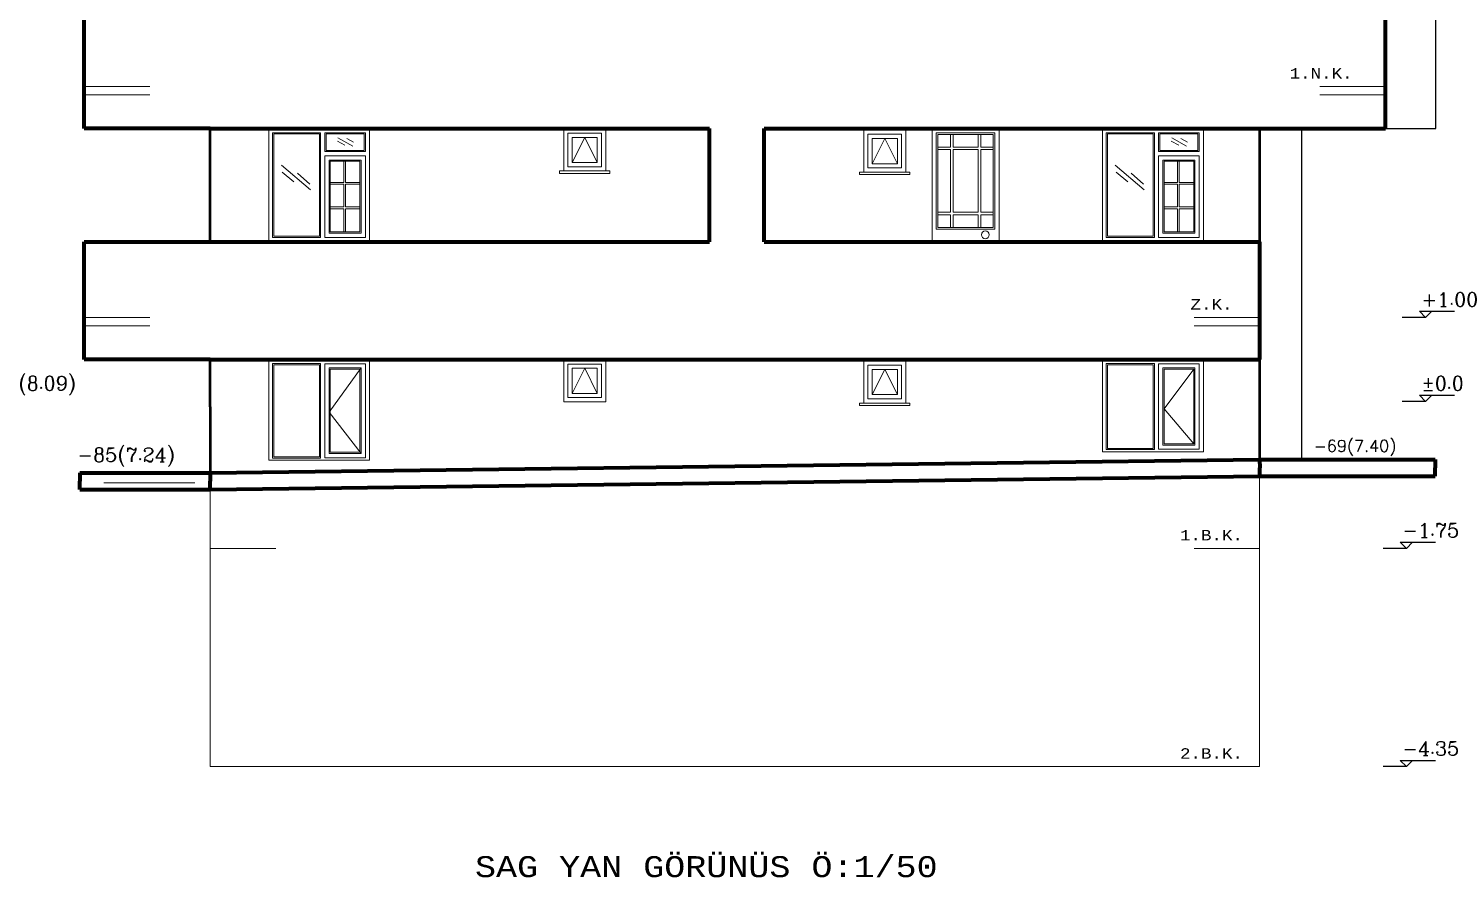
# Model space of a CAD drawing. Header units: millimetres. Extents: x 35860 to 71103, y -11298 to -8385.
# Drawn here: x 59747 to 61447, y -11130 to -10119 of the extents above; entities that cross this region are included whole.
import ezdxf
from ezdxf.enums import TextEntityAlignment as Align

# ---------------------------------------------------------------- set-up
doc = ezdxf.new("R2010")
doc.units = ezdxf.units.MM
doc.header["$MEASUREMENT"] = 0
doc.layers.get('0').update_dxf_attribs({"lineweight": 15})
for name, color, linetype, lineweight in [('03_Yazı', 1, 'Continuous', 30), ('05', 4, 'Continuous', 50), ('07', 3, 'Continuous', 70)]:
    doc.layers.add(name, color=color, linetype=linetype, lineweight=lineweight)
doc.layers.add('1', color=1, linetype='Continuous')
doc.layers.add('RAK', color=110, linetype='Continuous')
doc.styles.add('C', font='')
doc.styles.add('ROMANC', font='romanc', dxfattribs={"height": 0.11})
doc.styles.get('C').set_extended_font_data('Courier New Tur')

msp = doc.modelspace()

# ---------------------------------------------------------------- linework, layer by layer
for p, q in [((59813.2, -10188.4), (59891.4, -10188.4)), ((59813.2, -10198.4), (59891.4, -10198.4)), ((61285.4, -10188.4), (61363.5, -10188.4)), ((61285.4, -10198.4), (61363.5, -10198.4)), ((60033.2, -10373.4), (60033.2, -10238.4)), ((60033.2, -10373.4), (60033.2, -10238.4)), ((60033.2, -10373), (60033.2, -10238.4)), ((60033.2, -10238.4), (60153.2, -10238.4)), ((60037.5, -10296.4), (60037.5, -10243.4)), ((60037.5, -10296.4), (60037.5, -10243.4)), ((60037.5, -10296.4), (60037.5, -10243.4)), ((60037.5, -10243.4), (60094.8, -10243.4)), ((60039, -10291.4), (60039, -10244.9)), ((60039, -10291.4), (60039, -10244.9)), ((60039, -10244.9), (60093.3, -10244.9)), ((60039, -10291.4), (60039, -10244.9)), ((60053.2, -10238.4), (60153.2, -10238.4)), ((60053.2, -10238.4), (60153.2, -10238.4)), ((60057.5, -10243.4), (60094.8, -10243.4)), ((60057.5, -10243.4), (60094.8, -10243.4)), ((60059, -10244.9), (60093.3, -10244.9)), ((60059, -10244.9), (60093.3, -10244.9)), ((60093.3, -10288.9), (60093.3, -10244.9)), ((60093.3, -10288.9), (60093.3, -10244.9)), ((60093.3, -10288.9), (60093.3, -10244.9)), ((60094.8, -10293.9), (60094.8, -10243.4)), ((60094.8, -10293.9), (60094.8, -10243.4)), ((60094.8, -10293.9), (60094.8, -10243.4)), ((60099.8, -10243.4), (60099.8, -10265.9)), ((60099.8, -10243.4), (60148.2, -10243.4)), ((60099.8, -10243.4), (60099.8, -10265.9)), ((60099.8, -10243.4), (60148.2, -10243.4)), ((60099.8, -10243.4), (60099.8, -10265.9)), ((60099.8, -10243.4), (60148.2, -10243.4)), ((60101.3, -10244.9), (60101.3, -10264.4)), ((60101.3, -10244.9), (60146.7, -10244.9)), ((60101.3, -10244.9), (60101.3, -10264.4)), ((60101.3, -10244.9), (60146.7, -10244.9)), ((60101.3, -10244.9), (60101.3, -10264.4)), ((60101.3, -10244.9), (60146.7, -10244.9)), ((60133.2, -10259.5), (60115.5, -10249.5)), ((60134.1, -10254.6), (60126.2, -10250.3)), ((60146.7, -10244.9), (60146.7, -10264.4)), ((60146.7, -10244.9), (60146.7, -10264.4)), ((60146.7, -10244.9), (60146.7, -10264.4)), ((60148.2, -10243.4), (60148.2, -10265.9)), ((60148.2, -10243.4), (60148.2, -10265.9)), ((60148.2, -10243.4), (60148.2, -10265.9)), ((60153.2, -10238.4), (60153.2, -10373.4)), ((60153.2, -10238.4), (60153.2, -10370.9)), ((60153.2, -10373.4), (60153.2, -10238.4)), ((60153.2, -10238.4), (60153.2, -10373.4)), ((60153.2, -10238.4), (60153.2, -10370.9)), ((60153.2, -10373.4), (60153.2, -10238.4)), ((60153.2, -10238.4), (60153.2, -10373.4)), ((60153.2, -10238.4), (60153.2, -10370.9)), ((60153.2, -10373.4), (60153.2, -10238.4)), ((60409.4, -10248.9), (60394.4, -10278.9)), ((60424.4, -10278.9), (60409.4, -10248.9)), ((60766.9, -10250.3), (60751.9, -10280.3)), ((60781.9, -10280.3), (60766.9, -10250.3)), ((60823.2, -10373.4), (60823.2, -10238.4)), ((60823.2, -10373.4), (60823.2, -10238.4)), ((60823.2, -10373), (60823.2, -10238.4)), ((60823.2, -10238.4), (60823.2, -10373.4)), ((60823.2, -10238.4), (60823.2, -10373.4)), ((60823.2, -10238.4), (60823.2, -10373.4)), ((60903.2, -10238.4), (60823.2, -10238.4)), ((60903.2, -10238.4), (60823.2, -10238.4)), ((60903.2, -10238.4), (60823.2, -10238.4)), ((60828.2, -10243.4), (60828.2, -10358.2)), ((60898.2, -10243.4), (60828.2, -10243.4)), ((60828.2, -10243.4), (60828.2, -10358.2)), ((60898.2, -10243.4), (60828.2, -10243.4)), ((60828.2, -10243.4), (60828.2, -10358.2)), ((60898.2, -10243.4), (60828.2, -10243.4)), ((60830.2, -10245.4), (60830.2, -10356.2)), ((60896.2, -10245.4), (60830.2, -10245.4)), ((60830.2, -10245.4), (60830.2, -10356.2)), ((60896.2, -10245.4), (60830.2, -10245.4)), ((60830.2, -10245.4), (60830.2, -10356.2)), ((60896.2, -10245.4), (60830.2, -10245.4)), ((60845.2, -10245.4), (60845.2, -10260.4)), ((60845.2, -10245.4), (60845.2, -10260.4)), ((60845.2, -10245.4), (60845.2, -10260.4)), ((60848.2, -10245.4), (60848.2, -10260.4)), ((60848.2, -10245.4), (60848.2, -10260.4)), ((60848.2, -10245.4), (60848.2, -10260.4)), ((60878.2, -10245.4), (60878.2, -10260.4)), ((60878.2, -10245.4), (60878.2, -10260.4)), ((60878.2, -10245.4), (60878.2, -10260.4)), ((60881.2, -10245.4), (60881.2, -10260.4)), ((60881.2, -10245.4), (60881.2, -10260.4)), ((60881.2, -10245.4), (60881.2, -10260.4)), ((60896.2, -10245.4), (60896.2, -10356.2)), ((60896.2, -10245.4), (60896.2, -10356.2)), ((60896.2, -10245.4), (60896.2, -10356.2)), ((60898.2, -10243.4), (60898.2, -10358.2)), ((60898.2, -10243.4), (60898.2, -10358.2)), ((60898.2, -10243.4), (60898.2, -10358.2)), ((60903.2, -10238.4), (60903.2, -10373.4)), ((61026.5, -10373.4), (61026.5, -10238.4)), ((61026.5, -10373.4), (61026.5, -10238.4)), ((61026.5, -10373), (61026.5, -10238.4)), ((61026.5, -10238.4), (61146.5, -10238.4)), ((61030.8, -10296.4), (61030.8, -10243.4)), ((61030.8, -10296.4), (61030.8, -10243.4)), ((61030.8, -10296.4), (61030.8, -10243.4)), ((61030.8, -10243.4), (61088.1, -10243.4)), ((61032.3, -10291.4), (61032.3, -10244.9)), ((61032.3, -10291.4), (61032.3, -10244.9)), ((61032.3, -10244.9), (61086.6, -10244.9)), ((61032.3, -10291.4), (61032.3, -10244.9)), ((61046.5, -10238.4), (61146.5, -10238.4)), ((61046.5, -10238.4), (61146.5, -10238.4)), ((61050.8, -10243.4), (61088.1, -10243.4)), ((61050.8, -10243.4), (61088.1, -10243.4)), ((61052.3, -10244.9), (61086.6, -10244.9)), ((61052.3, -10244.9), (61086.6, -10244.9)), ((61086.6, -10288.9), (61086.6, -10244.9)), ((61086.6, -10288.9), (61086.6, -10244.9)), ((61086.6, -10288.9), (61086.6, -10244.9)), ((61088.1, -10293.9), (61088.1, -10243.4)), ((61088.1, -10293.9), (61088.1, -10243.4)), ((61088.1, -10293.9), (61088.1, -10243.4)), ((61093.1, -10243.4), (61093.1, -10265.9)), ((61093.1, -10243.4), (61141.5, -10243.4)), ((61093.1, -10243.4), (61093.1, -10265.9)), ((61093.1, -10243.4), (61141.5, -10243.4)), ((61093.1, -10243.4), (61093.1, -10265.9)), ((61093.1, -10243.4), (61141.5, -10243.4)), ((61094.6, -10244.9), (61094.6, -10264.4)), ((61094.6, -10244.9), (61140, -10244.9)), ((61094.6, -10244.9), (61094.6, -10264.4)), ((61094.6, -10244.9), (61140, -10244.9)), ((61094.6, -10244.9), (61094.6, -10264.4)), ((61094.6, -10244.9), (61140, -10244.9)), ((61126.5, -10259.5), (61108.8, -10249.5)), ((61127.5, -10254.6), (61119.5, -10250.3)), ((61140, -10244.9), (61140, -10264.4)), ((61140, -10244.9), (61140, -10264.4)), ((61140, -10244.9), (61140, -10264.4)), ((61141.5, -10243.4), (61141.5, -10265.9)), ((61141.5, -10243.4), (61141.5, -10265.9)), ((61141.5, -10243.4), (61141.5, -10265.9)), ((61146.5, -10238.4), (61146.5, -10373.4)), ((61146.5, -10238.4), (61146.5, -10370.9)), ((61146.5, -10373.4), (61146.5, -10238.4)), ((61146.5, -10238.4), (61146.5, -10373.4)), ((61146.5, -10238.4), (61146.5, -10370.9)), ((61146.5, -10373.4), (61146.5, -10238.4)), ((61146.5, -10238.4), (61146.5, -10373.4)), ((61146.5, -10238.4), (61146.5, -10370.9)), ((61146.5, -10373.4), (61146.5, -10238.4)), ((60148.2, -10265.9), (60099.8, -10265.9)), ((60148.2, -10265.9), (60099.8, -10265.9)), ((60148.2, -10265.9), (60099.8, -10265.9)), ((60146.7, -10264.4), (60101.3, -10264.4)), ((60146.7, -10264.4), (60101.3, -10264.4)), ((60146.7, -10264.4), (60101.3, -10264.4)), ((60123.7, -10258.3), (60114.8, -10253.4)), ((60845.2, -10260.4), (60830.2, -10260.4)), ((60845.2, -10260.4), (60830.2, -10260.4)), ((60845.2, -10260.4), (60830.2, -10260.4)), ((60845.2, -10263.4), (60830.2, -10263.4)), ((60845.2, -10263.4), (60830.2, -10263.4)), ((60845.2, -10263.4), (60830.2, -10263.4)), ((60845.2, -10263.4), (60845.2, -10338.2)), ((60845.2, -10263.4), (60845.2, -10338.2)), ((60845.2, -10263.4), (60845.2, -10338.2)), ((60878.2, -10260.4), (60848.2, -10260.4)), ((60878.2, -10260.4), (60848.2, -10260.4)), ((60878.2, -10260.4), (60848.2, -10260.4)), ((60848.2, -10263.4), (60848.2, -10338.2)), ((60878.2, -10263.4), (60848.2, -10263.4)), ((60848.2, -10263.4), (60848.2, -10338.2)), ((60878.2, -10263.4), (60848.2, -10263.4)), ((60848.2, -10263.4), (60848.2, -10338.2)), ((60878.2, -10263.4), (60848.2, -10263.4)), ((60878.2, -10263.4), (60878.2, -10338.2)), ((60878.2, -10263.4), (60878.2, -10338.2)), ((60878.2, -10263.4), (60878.2, -10338.2)), ((60896.2, -10260.4), (60881.2, -10260.4)), ((60896.2, -10260.4), (60881.2, -10260.4)), ((60896.2, -10260.4), (60881.2, -10260.4)), ((60881.2, -10263.4), (60881.2, -10338.2)), ((60896.2, -10263.4), (60881.2, -10263.4)), ((60881.2, -10263.4), (60881.2, -10338.2)), ((60896.2, -10263.4), (60881.2, -10263.4)), ((60881.2, -10263.4), (60881.2, -10338.2)), ((60896.2, -10263.4), (60881.2, -10263.4)), ((61141.5, -10265.9), (61093.1, -10265.9)), ((61141.5, -10265.9), (61093.1, -10265.9)), ((61141.5, -10265.9), (61093.1, -10265.9)), ((61140, -10264.4), (61094.6, -10264.4)), ((61140, -10264.4), (61094.6, -10264.4)), ((61140, -10264.4), (61094.6, -10264.4)), ((61117.1, -10258.3), (61108.1, -10253.4)), ((60037.5, -10368), (60037.5, -10283.4)), ((60037.5, -10368), (60037.5, -10283.4)), ((60037.5, -10368), (60037.5, -10283.4)), ((60039, -10366.5), (60039, -10284.9)), ((60039, -10366.5), (60039, -10284.9)), ((60039, -10366.5), (60039, -10284.9)), ((60082.6, -10311.5), (60048.2, -10282.2)), ((60093.3, -10366.5), (60093.3, -10272.4)), ((60093.3, -10366.5), (60093.3, -10272.4)), ((60093.3, -10366.5), (60093.3, -10272.4)), ((60094.8, -10368), (60094.8, -10270.9)), ((60094.8, -10368), (60094.8, -10270.9)), ((60094.8, -10368), (60094.8, -10270.9)), ((60099.8, -10270.9), (60099.8, -10368)), ((60099.8, -10270.9), (60148.2, -10270.9)), ((60099.8, -10270.9), (60099.8, -10368)), ((60099.8, -10270.9), (60148.2, -10270.9)), ((60099.8, -10270.9), (60099.8, -10368)), ((60099.8, -10270.9), (60148.2, -10270.9)), ((60104.8, -10363), (60104.8, -10275.9)), ((60104.8, -10275.9), (60143.2, -10275.9)), ((60104.8, -10363), (60104.8, -10275.9)), ((60104.8, -10275.9), (60143.2, -10275.9)), ((60104.8, -10363), (60104.8, -10275.9)), ((60104.8, -10275.9), (60143.2, -10275.9)), ((60106.3, -10361.5), (60106.3, -10277.4)), ((60106.3, -10277.4), (60141.7, -10277.4)), ((60106.3, -10361.5), (60106.3, -10277.4)), ((60106.3, -10277.4), (60141.7, -10277.4)), ((60106.3, -10361.5), (60106.3, -10277.4)), ((60106.3, -10277.4), (60141.7, -10277.4)), ((60122.3, -10277.4), (60122.3, -10302.6)), ((60122.3, -10277.4), (60122.3, -10302.6)), ((60122.3, -10277.4), (60122.3, -10302.6)), ((60124.3, -10277.4), (60124.3, -10302.6)), ((60124.3, -10277.4), (60124.3, -10302.6)), ((60124.3, -10277.4), (60124.3, -10302.6)), ((60141.7, -10277.4), (60141.7, -10361.5)), ((60141.7, -10277.4), (60141.7, -10361.5)), ((60141.7, -10277.4), (60141.7, -10361.5)), ((60143.2, -10275.9), (60143.2, -10363)), ((60143.2, -10275.9), (60143.2, -10363)), ((60143.2, -10275.9), (60143.2, -10363)), ((60148.2, -10270.9), (60148.2, -10368)), ((60148.2, -10270.9), (60148.2, -10368)), ((60148.2, -10270.9), (60148.2, -10368)), ((61030.8, -10368), (61030.8, -10283.4)), ((61030.8, -10368), (61030.8, -10283.4)), ((61030.8, -10368), (61030.8, -10283.4)), ((61032.3, -10366.5), (61032.3, -10284.9)), ((61032.3, -10366.5), (61032.3, -10284.9)), ((61032.3, -10366.5), (61032.3, -10284.9)), ((61075.9, -10311.5), (61041.5, -10282.2)), ((61086.6, -10366.5), (61086.6, -10272.4)), ((61086.6, -10366.5), (61086.6, -10272.4)), ((61086.6, -10366.5), (61086.6, -10272.4)), ((61088.1, -10368), (61088.1, -10270.9)), ((61088.1, -10368), (61088.1, -10270.9)), ((61088.1, -10368), (61088.1, -10270.9)), ((61093.1, -10270.9), (61093.1, -10368)), ((61093.1, -10270.9), (61141.5, -10270.9)), ((61093.1, -10270.9), (61093.1, -10368)), ((61093.1, -10270.9), (61141.5, -10270.9)), ((61093.1, -10270.9), (61093.1, -10368)), ((61093.1, -10270.9), (61141.5, -10270.9)), ((61098.1, -10363), (61098.1, -10275.9)), ((61098.1, -10275.9), (61136.5, -10275.9)), ((61098.1, -10363), (61098.1, -10275.9)), ((61098.1, -10275.9), (61136.5, -10275.9)), ((61098.1, -10363), (61098.1, -10275.9)), ((61098.1, -10275.9), (61136.5, -10275.9)), ((61099.6, -10361.5), (61099.6, -10277.4)), ((61099.6, -10277.4), (61135, -10277.4)), ((61099.6, -10361.5), (61099.6, -10277.4)), ((61099.6, -10277.4), (61135, -10277.4)), ((61099.6, -10361.5), (61099.6, -10277.4)), ((61099.6, -10277.4), (61135, -10277.4)), ((61115.6, -10277.4), (61115.6, -10302.6)), ((61115.6, -10277.4), (61115.6, -10302.6)), ((61115.6, -10277.4), (61115.6, -10302.6)), ((61117.6, -10277.4), (61117.6, -10302.6)), ((61117.6, -10277.4), (61117.6, -10302.6)), ((61117.6, -10277.4), (61117.6, -10302.6)), ((61135, -10277.4), (61135, -10361.5)), ((61135, -10277.4), (61135, -10361.5)), ((61135, -10277.4), (61135, -10361.5)), ((61136.5, -10275.9), (61136.5, -10363)), ((61136.5, -10275.9), (61136.5, -10363)), ((61136.5, -10275.9), (61136.5, -10363)), ((61141.5, -10270.9), (61141.5, -10368)), ((61141.5, -10270.9), (61141.5, -10368)), ((61141.5, -10270.9), (61141.5, -10368)), ((60062.9, -10301.8), (60049.1, -10290.2)), ((60081.8, -10304.8), (60067.3, -10291.4)), ((60379.4, -10291.9), (60379.4, -10288.9)), ((60379.4, -10288.9), (60384.4, -10288.9)), ((60439.4, -10291.9), (60379.4, -10291.9)), ((60434.4, -10288.9), (60439.4, -10288.9)), ((60439.4, -10288.9), (60439.4, -10291.9)), ((60736.9, -10293.3), (60736.9, -10290.3)), ((60736.9, -10290.3), (60741.9, -10290.3)), ((60796.9, -10293.3), (60736.9, -10293.3)), ((60791.9, -10290.3), (60796.9, -10290.3)), ((60796.9, -10290.3), (60796.9, -10293.3)), ((61056.3, -10301.8), (61042.5, -10290.2)), ((61075.2, -10304.8), (61060.6, -10291.4)), ((60106.3, -10302.6), (60122.3, -10302.6)), ((60106.3, -10302.6), (60122.3, -10302.6)), ((60106.3, -10302.6), (60122.3, -10302.6)), ((60106.3, -10304.6), (60122.3, -10304.6)), ((60106.3, -10304.6), (60122.3, -10304.6)), ((60106.3, -10304.6), (60122.3, -10304.6)), ((60122.3, -10304.6), (60122.3, -10331.7)), ((60122.3, -10304.6), (60122.3, -10331.7)), ((60122.3, -10304.6), (60122.3, -10331.7)), ((60124.3, -10302.6), (60141.7, -10302.6)), ((60124.3, -10302.6), (60141.7, -10302.6)), ((60124.3, -10302.6), (60141.7, -10302.6)), ((60124.3, -10304.6), (60124.3, -10331.7)), ((60124.3, -10304.6), (60141.7, -10304.6)), ((60124.3, -10304.6), (60124.3, -10331.7)), ((60124.3, -10304.6), (60141.7, -10304.6)), ((60124.3, -10304.6), (60124.3, -10331.7)), ((60124.3, -10304.6), (60141.7, -10304.6)), ((61099.6, -10302.6), (61115.6, -10302.6)), ((61099.6, -10302.6), (61115.6, -10302.6)), ((61099.6, -10302.6), (61115.6, -10302.6)), ((61099.6, -10304.6), (61115.6, -10304.6)), ((61099.6, -10304.6), (61115.6, -10304.6)), ((61099.6, -10304.6), (61115.6, -10304.6)), ((61115.6, -10304.6), (61115.6, -10331.7)), ((61115.6, -10304.6), (61115.6, -10331.7)), ((61115.6, -10304.6), (61115.6, -10331.7)), ((61117.6, -10302.6), (61135, -10302.6)), ((61117.6, -10302.6), (61135, -10302.6)), ((61117.6, -10302.6), (61135, -10302.6)), ((61117.6, -10304.6), (61117.6, -10331.7)), ((61117.6, -10304.6), (61135, -10304.6)), ((61117.6, -10304.6), (61117.6, -10331.7)), ((61117.6, -10304.6), (61135, -10304.6)), ((61117.6, -10304.6), (61117.6, -10331.7)), ((61117.6, -10304.6), (61135, -10304.6)), ((60106.3, -10331.7), (60122.3, -10331.7)), ((60106.3, -10331.7), (60122.3, -10331.7)), ((60106.3, -10331.7), (60122.3, -10331.7)), ((60122.3, -10333.9), (60106.3, -10333.9)), ((60122.3, -10333.9), (60106.3, -10333.9)), ((60122.3, -10333.9), (60106.3, -10333.9)), ((60122.3, -10333.9), (60122.3, -10361.5)), ((60122.3, -10333.9), (60122.3, -10361.5)), ((60122.3, -10333.9), (60122.3, -10361.5)), ((60124.3, -10331.7), (60141.8, -10331.7)), ((60124.3, -10331.7), (60141.8, -10331.7)), ((60124.3, -10331.7), (60141.8, -10331.7)), ((60124.3, -10333.9), (60124.3, -10361.5)), ((60141.7, -10333.9), (60124.3, -10333.9)), ((60124.3, -10333.9), (60124.3, -10361.5)), ((60141.7, -10333.9), (60124.3, -10333.9)), ((60124.3, -10333.9), (60124.3, -10361.5)), ((60141.7, -10333.9), (60124.3, -10333.9)), ((61099.6, -10331.7), (61115.6, -10331.7)), ((61099.6, -10331.7), (61115.6, -10331.7)), ((61099.6, -10331.7), (61115.6, -10331.7)), ((61115.6, -10333.9), (61099.6, -10333.9)), ((61115.6, -10333.9), (61099.6, -10333.9)), ((61115.6, -10333.9), (61099.6, -10333.9)), ((61115.6, -10333.9), (61115.6, -10361.5)), ((61115.6, -10333.9), (61115.6, -10361.5)), ((61115.6, -10333.9), (61115.6, -10361.5)), ((61117.6, -10331.7), (61135.1, -10331.7)), ((61117.6, -10331.7), (61135.1, -10331.7)), ((61117.6, -10331.7), (61135.1, -10331.7)), ((61117.6, -10333.9), (61117.6, -10361.5)), ((61135, -10333.9), (61117.6, -10333.9)), ((61117.6, -10333.9), (61117.6, -10361.5)), ((61135, -10333.9), (61117.6, -10333.9)), ((61117.6, -10333.9), (61117.6, -10361.5)), ((61135, -10333.9), (61117.6, -10333.9)), ((60830.2, -10338.2), (60845.2, -10338.2)), ((60830.2, -10338.2), (60845.2, -10338.2)), ((60830.2, -10338.2), (60845.2, -10338.2)), ((60830.2, -10341.2), (60845.2, -10341.2)), ((60830.2, -10341.2), (60845.2, -10341.2)), ((60830.2, -10341.2), (60845.2, -10341.2)), ((60845.2, -10341.2), (60845.2, -10356.2)), ((60845.2, -10341.2), (60845.2, -10356.2)), ((60845.2, -10341.2), (60845.2, -10356.2)), ((60848.2, -10338.2), (60878.2, -10338.2)), ((60848.2, -10338.2), (60878.2, -10338.2)), ((60848.2, -10338.2), (60878.2, -10338.2)), ((60848.2, -10341.2), (60878.2, -10341.2)), ((60848.2, -10341.2), (60848.2, -10356.2)), ((60848.2, -10341.2), (60878.2, -10341.2)), ((60848.2, -10341.2), (60848.2, -10356.2)), ((60848.2, -10341.2), (60878.2, -10341.2)), ((60848.2, -10341.2), (60848.2, -10356.2)), ((60878.2, -10341.2), (60878.2, -10356.2)), ((60878.2, -10341.2), (60878.2, -10356.2)), ((60878.2, -10341.2), (60878.2, -10356.2)), ((60881.2, -10338.2), (60896.2, -10338.2)), ((60881.2, -10338.2), (60896.2, -10338.2)), ((60881.2, -10338.2), (60896.2, -10338.2)), ((60881.2, -10341.2), (60881.2, -10356.2)), ((60881.2, -10341.2), (60896.2, -10341.2)), ((60881.2, -10341.2), (60881.2, -10356.2)), ((60881.2, -10341.2), (60896.2, -10341.2)), ((60881.2, -10341.2), (60881.2, -10356.2)), ((60881.2, -10341.2), (60896.2, -10341.2)), ((60094.8, -10368), (60037.5, -10368)), ((60093.3, -10366.5), (60039, -10366.5)), ((60094.8, -10368), (60057.5, -10368)), ((60094.8, -10368), (60057.5, -10368)), ((60093.3, -10366.5), (60059, -10366.5)), ((60093.3, -10366.5), (60059, -10366.5)), ((60148.2, -10368), (60099.8, -10368)), ((60148.2, -10368), (60099.8, -10368)), ((60148.2, -10368), (60099.8, -10368)), ((60143.2, -10363), (60104.8, -10363)), ((60143.2, -10363), (60104.8, -10363)), ((60143.2, -10363), (60104.8, -10363)), ((60141.7, -10361.5), (60106.3, -10361.5)), ((60141.7, -10361.5), (60106.3, -10361.5)), ((60141.7, -10361.5), (60106.3, -10361.5)), ((60828.2, -10358.2), (60898.2, -10358.2)), ((60828.2, -10358.2), (60898.2, -10358.2)), ((60828.2, -10358.2), (60898.2, -10358.2)), ((60830.2, -10356.2), (60896.2, -10356.2)), ((60830.2, -10356.2), (60896.2, -10356.2)), ((60830.2, -10356.2), (60896.2, -10356.2)), ((61088.1, -10368), (61030.8, -10368)), ((61086.6, -10366.5), (61032.3, -10366.5)), ((61088.1, -10368), (61050.8, -10368)), ((61088.1, -10368), (61050.8, -10368)), ((61086.6, -10366.5), (61052.3, -10366.5)), ((61086.6, -10366.5), (61052.3, -10366.5)), ((61141.5, -10368), (61093.1, -10368)), ((61141.5, -10368), (61093.1, -10368)), ((61141.5, -10368), (61093.1, -10368)), ((61136.5, -10363), (61098.1, -10363)), ((61136.5, -10363), (61098.1, -10363)), ((61136.5, -10363), (61098.1, -10363)), ((61135, -10361.5), (61099.6, -10361.5)), ((61135, -10361.5), (61099.6, -10361.5)), ((61135, -10361.5), (61099.6, -10361.5)), ((59813.2, -10463.4), (59891.4, -10463.4)), ((61135.4, -10463.4), (61213.5, -10463.4)), ((59813.2, -10473.4), (59891.4, -10473.4)), ((61135.4, -10473.4), (61213.5, -10473.4)), ((60033.2, -10513.4), (60153.2, -10513.4)), ((60033.2, -10513.4), (60153.2, -10513.4)), ((60033.2, -10633.4), (60033.2, -10513.4)), ((60033.2, -10633.4), (60033.2, -10513.4)), ((60033.2, -10633.4), (60033.2, -10513.4)), ((60037.5, -10518.4), (60094.8, -10518.4)), ((60037.5, -10630.8), (60037.5, -10518.4)), ((60039, -10519.9), (60093.3, -10519.9)), ((60039, -10629.3), (60039, -10519.9)), ((60053.2, -10513.4), (60153.2, -10513.4)), ((60053.2, -10513.4), (60153.2, -10513.4)), ((60093.3, -10629.3), (60093.3, -10519.9)), ((60094.8, -10630.8), (60094.8, -10518.4)), ((60099.8, -10518.6), (60099.8, -10606.1)), ((60099.8, -10518.6), (60148.2, -10518.6)), ((60099.8, -10518.6), (60099.8, -10606.1)), ((60099.8, -10518.6), (60148.2, -10518.6)), ((60099.8, -10518.6), (60099.8, -10606.1)), ((60099.8, -10518.6), (60148.2, -10518.6)), ((60148.2, -10518.6), (60148.2, -10606.1)), ((60148.2, -10518.6), (60148.2, -10606.1)), ((60148.2, -10518.6), (60148.2, -10606.1)), ((60153.2, -10513.4), (60153.2, -10633.4)), ((60153.2, -10513.4), (60153.2, -10633.4)), ((60153.2, -10513.4), (60153.2, -10633.4)), ((60153.2, -10513.4), (60153.2, -10633.4)), ((60153.2, -10513.4), (60153.2, -10633.4)), ((60153.2, -10513.4), (60153.2, -10633.4)), ((60153.2, -10633.4), (60153.2, -10513.4)), ((60153.2, -10633.4), (60153.2, -10513.4)), ((60153.2, -10633.4), (60153.2, -10513.4)), ((61026.5, -10513.4), (61146.5, -10513.4)), ((61026.5, -10513.4), (61146.5, -10513.4)), ((61026.5, -10623.4), (61026.5, -10513.4)), ((61026.5, -10623.4), (61026.5, -10513.4)), ((61026.5, -10623.4), (61026.5, -10513.4)), ((61030.8, -10518.4), (61088.1, -10518.4)), ((61030.8, -10620.8), (61030.8, -10518.4)), ((61032.3, -10519.9), (61086.6, -10519.9)), ((61032.3, -10619.3), (61032.3, -10519.9)), ((61046.5, -10513.4), (61146.5, -10513.4)), ((61046.5, -10513.4), (61146.5, -10513.4)), ((61086.6, -10619.3), (61086.6, -10519.9)), ((61088.1, -10620.8), (61088.1, -10518.4)), ((61093.1, -10518.6), (61093.1, -10596.1)), ((61093.1, -10518.6), (61141.5, -10518.6)), ((61093.1, -10518.6), (61093.1, -10596.1)), ((61093.1, -10518.6), (61141.5, -10518.6)), ((61093.1, -10518.6), (61093.1, -10596.1)), ((61093.1, -10518.6), (61141.5, -10518.6)), ((61141.5, -10518.6), (61141.5, -10596.1)), ((61141.5, -10518.6), (61141.5, -10596.1)), ((61141.5, -10518.6), (61141.5, -10596.1)), ((61146.5, -10513.4), (61146.5, -10623.4)), ((61146.5, -10513.4), (61146.5, -10623.4)), ((61146.5, -10513.4), (61146.5, -10623.4)), ((61146.5, -10513.4), (61146.5, -10623.4)), ((61146.5, -10513.4), (61146.5, -10623.4)), ((61146.5, -10513.4), (61146.5, -10623.4)), ((61146.5, -10623.4), (61146.5, -10513.4)), ((61146.5, -10623.4), (61146.5, -10513.4)), ((61146.5, -10623.4), (61146.5, -10513.4)), ((60104.8, -10523.6), (60143.2, -10523.6)), ((60104.8, -10523.6), (60143.2, -10523.6)), ((60104.8, -10523.6), (60143.2, -10523.6)), ((60104.8, -10606.1), (60104.8, -10523.6)), ((60104.8, -10606.1), (60104.8, -10523.6)), ((60104.8, -10606.1), (60104.8, -10523.6)), ((60143.2, -10523.6), (60104.8, -10576.4)), ((60106.3, -10525.1), (60141.7, -10525.1)), ((60106.3, -10525.1), (60141.7, -10525.1)), ((60106.3, -10525.1), (60141.7, -10525.1)), ((60106.3, -10606.1), (60106.3, -10525.1)), ((60106.3, -10606.1), (60106.3, -10525.1)), ((60106.3, -10606.1), (60106.3, -10525.1)), ((60141.7, -10525.1), (60141.7, -10606.1)), ((60141.7, -10525.1), (60141.7, -10606.1)), ((60141.7, -10525.1), (60141.7, -10606.1)), ((60143.2, -10523.6), (60143.2, -10606.1)), ((60143.2, -10523.6), (60143.2, -10606.1)), ((60143.2, -10523.6), (60143.2, -10606.1)), ((60409.4, -10523.9), (60394.4, -10553.9)), ((60424.4, -10553.9), (60409.4, -10523.9)), ((60766.9, -10525.3), (60751.9, -10555.3)), ((60781.9, -10555.3), (60766.9, -10525.3)), ((61098.1, -10523.6), (61136.5, -10523.6)), ((61098.1, -10523.6), (61136.5, -10523.6)), ((61098.1, -10523.6), (61136.5, -10523.6)), ((61098.1, -10569.8), (61098.1, -10523.6)), ((61098.1, -10569.8), (61098.1, -10523.6)), ((61098.1, -10569.8), (61098.1, -10523.6)), ((61099.6, -10525.1), (61135, -10525.1)), ((61099.6, -10525.1), (61135, -10525.1)), ((61099.6, -10525.1), (61135, -10525.1)), ((61099.6, -10569.8), (61099.6, -10525.1)), ((61099.6, -10569.8), (61099.6, -10525.1)), ((61099.6, -10569.8), (61099.6, -10525.1)), ((61135, -10525.1), (61099.6, -10572.4)), ((61135, -10525.1), (61135, -10596.1)), ((61135, -10525.1), (61135, -10596.1)), ((61135, -10525.1), (61135, -10596.1)), ((61136.5, -10523.6), (61136.5, -10596.1)), ((61136.5, -10523.6), (61136.5, -10596.1)), ((61136.5, -10523.6), (61136.5, -10596.1)), ((60736.9, -10568.3), (60736.9, -10565.3)), ((60736.9, -10565.3), (60741.9, -10565.3)), ((60796.9, -10568.3), (60736.9, -10568.3)), ((60791.9, -10565.3), (60796.9, -10565.3)), ((60796.9, -10565.3), (60796.9, -10568.3)), ((61098.1, -10569.8), (61098.1, -10608.6)), ((61098.1, -10569.8), (61098.1, -10608.6)), ((61098.1, -10569.8), (61098.1, -10615.4)), ((61099.6, -10569.8), (61099.6, -10613.9)), ((61099.6, -10569.8), (61099.6, -10613.9)), ((61099.6, -10569.8), (61099.6, -10613.9)), ((61099.6, -10572.4), (61135, -10613.9)), ((60104.8, -10576.4), (60143.2, -10625.4)), ((60099.8, -10623.6), (60099.8, -10606.1)), ((60099.8, -10623.6), (60099.8, -10606.1)), ((60099.8, -10630.4), (60099.8, -10606.1)), ((60104.8, -10606.1), (60104.8, -10618.6)), ((60104.8, -10606.1), (60104.8, -10618.6)), ((60104.8, -10606.1), (60104.8, -10625.4)), ((60106.3, -10606.1), (60106.3, -10617.1)), ((60106.3, -10606.1), (60106.3, -10617.1)), ((60106.3, -10606.1), (60106.3, -10623.9)), ((60141.7, -10617.1), (60141.7, -10606.1)), ((60141.7, -10617.1), (60141.7, -10606.1)), ((60141.7, -10623.9), (60141.7, -10606.1)), ((60143.2, -10618.6), (60143.2, -10606.1)), ((60143.2, -10618.6), (60143.2, -10606.1)), ((60143.2, -10625.4), (60143.2, -10606.1)), ((60148.2, -10623.6), (60148.2, -10606.1)), ((60148.2, -10623.6), (60148.2, -10606.1)), ((60148.2, -10630.4), (60148.2, -10606.1)), ((61093.1, -10613.6), (61093.1, -10596.1)), ((61093.1, -10613.6), (61093.1, -10596.1)), ((61093.1, -10620.4), (61093.1, -10596.1)), ((61135, -10613.9), (61135, -10596.1)), ((61135, -10613.9), (61135, -10596.1)), ((61135, -10613.9), (61135, -10596.1)), ((61136.5, -10608.6), (61136.5, -10596.1)), ((61136.5, -10608.6), (61136.5, -10596.1)), ((61136.5, -10615.4), (61136.5, -10596.1)), ((61141.5, -10613.6), (61141.5, -10596.1)), ((61141.5, -10613.6), (61141.5, -10596.1)), ((61141.5, -10620.4), (61141.5, -10596.1)), ((60106.3, -10623.9), (60141.7, -10623.9)), ((60106.3, -10623.9), (60141.7, -10623.9)), ((60106.3, -10623.9), (60141.7, -10623.9)), ((61146.5, -10623.4), (61026.5, -10623.4)), ((61030.8, -10620.8), (61088.1, -10620.8)), ((61032.3, -10619.3), (61086.6, -10619.3)), ((61048.2, -10620.8), (61086.6, -10620.8)), ((61048.2, -10620.8), (61086.6, -10620.8)), ((61049.7, -10619.3), (61085.1, -10619.3)), ((61049.7, -10619.3), (61085.1, -10619.3)), ((61093.1, -10620.4), (61141.5, -10620.4)), ((61093.1, -10620.4), (61141.5, -10620.4)), ((61093.1, -10620.4), (61141.5, -10620.4)), ((61098.1, -10615.4), (61136.5, -10615.4)), ((61098.1, -10615.4), (61136.5, -10615.4)), ((61098.1, -10615.4), (61136.5, -10615.4)), ((61099.6, -10613.9), (61135, -10613.9)), ((61099.6, -10613.9), (61135, -10613.9)), ((61099.6, -10613.9), (61135, -10613.9)), ((60153.2, -10633.4), (60033.2, -10633.4)), ((60037.5, -10630.8), (60094.8, -10630.8)), ((60039, -10629.3), (60093.3, -10629.3)), ((60054.9, -10630.8), (60093.3, -10630.8)), ((60054.9, -10630.8), (60093.3, -10630.8)), ((60056.4, -10629.3), (60091.8, -10629.3)), ((60056.4, -10629.3), (60091.8, -10629.3)), ((60099.8, -10630.4), (60148.2, -10630.4)), ((60099.8, -10630.4), (60148.2, -10630.4)), ((60099.8, -10630.4), (60148.2, -10630.4)), ((60104.8, -10625.4), (60143.2, -10625.4)), ((60104.8, -10625.4), (60143.2, -10625.4)), ((60104.8, -10625.4), (60143.2, -10625.4)), ((61213.5, -10654.4), (61213.5, -10998.4)), ((59945.1, -10660.3), (59836.6, -10660.3)), ((59963.2, -10668.4), (59963.2, -10998.4)), ((59963.2, -10738.4), (60041.4, -10738.4)), ((61135.4, -10738.4), (61213.5, -10738.4)), ((61360.7, -10738.4), (61383.2, -10738.4)), ((59963.2, -10998.4), (61213.5, -10998.4)), ((61135.4, -10998.4), (61213.5, -10998.4)), ((61360.7, -10998.4), (61383.2, -10998.4))]:
    msp.add_line(p, q)
for points in [[(60434.4, -10238.9), (60384.4, -10238.9), (60384.4, -10288.9), (60434.4, -10288.9)], [(60429.4, -10243.9), (60389.4, -10243.9), (60389.4, -10283.9), (60429.4, -10283.9)], [(60424.4, -10248.9), (60394.4, -10248.9), (60394.4, -10278.9), (60424.4, -10278.9)], [(60791.9, -10240.3), (60741.9, -10240.3), (60741.9, -10290.3), (60791.9, -10290.3)], [(60786.9, -10245.3), (60746.9, -10245.3), (60746.9, -10285.3), (60786.9, -10285.3)], [(60781.9, -10250.3), (60751.9, -10250.3), (60751.9, -10280.3), (60781.9, -10280.3)], [(60434.4, -10513.9), (60384.4, -10513.9), (60384.4, -10563.9), (60434.4, -10563.9)], [(60429.4, -10518.9), (60389.4, -10518.9), (60389.4, -10558.9), (60429.4, -10558.9)], [(60791.9, -10515.3), (60741.9, -10515.3), (60741.9, -10565.3), (60791.9, -10565.3)], [(60786.9, -10520.3), (60746.9, -10520.3), (60746.9, -10560.3), (60786.9, -10560.3)], [(60424.4, -10523.9), (60394.4, -10523.9), (60394.4, -10553.9), (60424.4, -10553.9)], [(60781.9, -10525.3), (60751.9, -10525.3), (60751.9, -10555.3), (60781.9, -10555.3)]]:
    msp.add_lwpolyline(points, close=True)
msp.add_circle((60886.7, -10365), 4.6)
msp.add_circle((60886.7, -10365), 4.6)
msp.add_circle((60886.7, -10365), 4.6)
at = {"layer": '05'}
for p, q in [((59963.2, -10373.4), (59963.2, -10238.4)), ((61213.5, -10238.4), (61213.5, -10373.4)), ((59963.2, -10569.7), (59963.2, -10513.4)), ((61213.5, -10513.4), (61213.5, -10632.4)), ((59963.2, -10569.7), (59963.2, -10648.4))]:
    msp.add_line(p, q, dxfattribs=at)
at = {"layer": '07'}
for p, q in [((59813.2, -10238.4), (59813.2, -10098.4)), ((61363.5, -10238.4), (61363.5, -10098.4)), ((59963.2, -10238.4), (59813.2, -10238.4)), ((59963.2, -10238.4), (60558.2, -10238.4)), ((59963.2, -10238.4), (59963.2, -10238.4)), ((60558.2, -10373.4), (60558.2, -10238.4)), ((60623.2, -10373.4), (60623.2, -10238.4)), ((60623.2, -10238.4), (61213.5, -10238.4)), ((61213.5, -10238.4), (61363.5, -10238.4)), ((61213.5, -10238.4), (61213.5, -10238.4)), ((59813.2, -10513.4), (59813.2, -10373.4)), ((59813.2, -10373.4), (60558.2, -10373.4)), ((60623.2, -10373.4), (61213.5, -10373.4)), ((61213.5, -10373.4), (61213.5, -10513.4)), ((59963.2, -10513.4), (59813.2, -10513.4)), ((59963.2, -10513.4), (61213.5, -10513.4)), ((59963.2, -10648.4), (61213.5, -10632.4)), ((61213.5, -10632.4), (61422.7, -10632.4)), ((61213.5, -10632.4), (61213.6, -10642.4)), ((61422.7, -10632.4), (61422.7, -10642.4)), ((59807.8, -10648.4), (59807.8, -10658.4)), ((59807.8, -10648.4), (59963.2, -10648.4)), ((59807.8, -10668.4), (59807.8, -10658.4)), ((59963.2, -10648.4), (59963.3, -10658.4)), ((59963.3, -10668.4), (61213.7, -10652.4)), ((59963.3, -10668.4), (59963.3, -10658.4)), ((61213.7, -10652.4), (61213.6, -10642.4)), ((61213.7, -10652.4), (61422.7, -10652.4)), ((61422.7, -10652.4), (61422.7, -10642.4)), ((59807.8, -10668.4), (59963.3, -10668.4))]:
    msp.add_line(p, q, dxfattribs=at)
at = {"layer": '1'}
for p, q in [((61423.5, -10238.4), (61423.5, -9548.4)), ((61263.5, -10238.4), (61263.5, -10632.4)), ((61363.5, -10238.4), (61423.5, -10238.4))]:
    msp.add_line(p, q, dxfattribs=at)
at = {"layer": 'RAK'}
for p, q in [((61411.2, -10463.4), (61383.5, -10463.4)), ((61403.8, -10456), (61445.7, -10456)), ((61403.8, -10456), (61445.7, -10456)), ((61411.2, -10463.4), (61403.8, -10456)), ((61418.5, -10456), (61411.2, -10463.4)), ((61403.8, -10556), (61445.7, -10556)), ((61403.8, -10556), (61445.7, -10556)), ((61411.2, -10563.4), (61403.8, -10556)), ((61418.5, -10556), (61411.2, -10563.4)), ((61411.2, -10563.4), (61383.5, -10563.4)), ((61388.4, -10738.4), (61360.7, -10738.4)), ((61381, -10731), (61423, -10731)), ((61381, -10731), (61423, -10731)), ((61388.4, -10738.4), (61381, -10731)), ((61395.8, -10731), (61388.4, -10738.4)), ((61388.4, -10998.4), (61360.7, -10998.4)), ((61381, -10991), (61423, -10991)), ((61381, -10991), (61423, -10991)), ((61388.4, -10998.4), (61381, -10991)), ((61395.8, -10991), (61388.4, -10998.4))]:
    msp.add_line(p, q, dxfattribs=at)

# ---------------------------------------------------------------- texts
at = {"layer": '03_Yazı'}
for s, height, style, p in [('+1.00', 16.8, 'ROMANC', (61406.3, -10450.3)), ('%%P0.00(8.09)', 16.8, 'ROMANC', (59669.7, -10550.3)), ('%%P0.00(8.09)', 16.8, 'ROMANC', (61406.3, -10550.3)), ('-69(7.40)', 14, 'ROMANC', (61277.9, -10623.4)), ('-85(7.24)', 16.8, 'ROMANC', (59804.9, -10635.5)), ('-1.75', 16.8, 'ROMANC', (61383.5, -10725.3)), ('-4.35', 16.8, 'ROMANC', (61383.5, -10985.3)), ('SAG YAN GÖRÜNÜS Ö:1/50', 25, 'C', (60278.7, -11130))]:
    msp.add_text(s, height=height, dxfattribs=dict(at, style=style)).set_placement(p)
at = {"layer": '03_Yazı', "style": 'C'}
for tag, p in [('1.N.K.', (61286.8, -10172.7)), ('Z.K.', (61156.2, -10447.7)), ('1.B.K.', (61156.2, -10722.7)), ('2.B.K.', (61156.2, -10982.7))]:
    msp.add_attdef(tag, text='A:10.00m2', height=12.5, dxfattribs=at).set_placement(p, align=Align.MIDDLE_CENTER)

doc.saveas('drawing.dxf')
